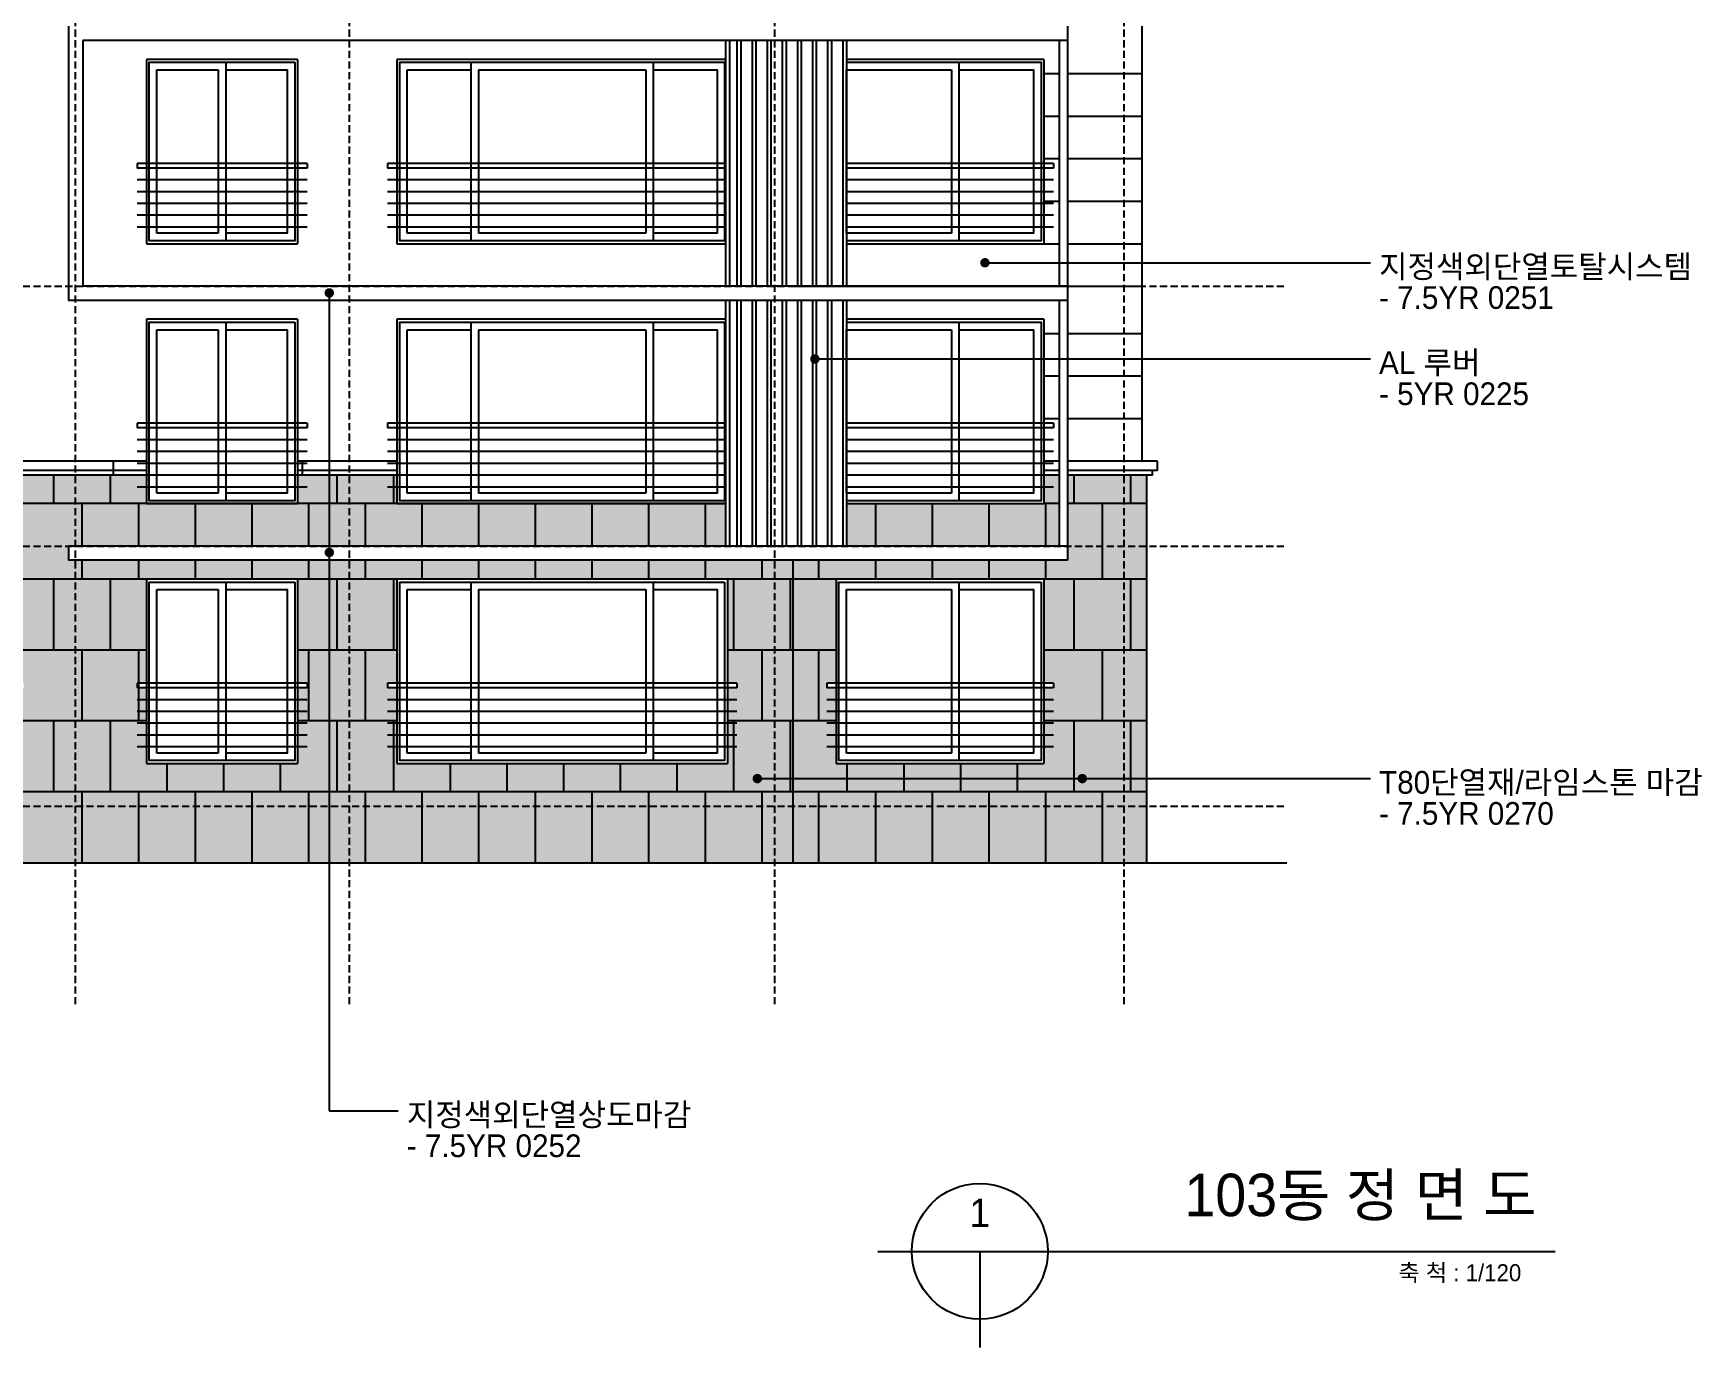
# Model space of a CAD drawing. Extents: x 11416736 to 11582377, y -14295679 to -14163266.
# Drawn here: x 11515555 to 11533214, y -14295479 to -14281573 of the extents above; entities that cross this region are included whole.
import ezdxf
from ezdxf.enums import TextEntityAlignment as Align

# ---------------------------------------------------------------- set-up
doc = ezdxf.new("R2010")
doc.units = 0
doc.header["$LTSCALE"] = 50
doc.header["$MEASUREMENT"] = 0
doc.linetypes.add('HIDDEN', pattern=[0.375, 0.25, -0.125])
for name, color, linetype in [('! 01 진한선', 2, 'CONTINUOUS'), ('! 02 중간선_01', 3, 'CONTINUOUS'), ('! 03 중간선_02', 145, 'CONTINUOUS'), ('! 04 가는선_01', 253, 'CONTINUOUS'), ('! 05 가는선_02', 252, 'CONTINUOUS'), ('! 06 중심선', 11, 'CONTINUOUS'), ('! 12 지시선_안내선', 252, 'CONTINUOUS'), ('! 22 text 진한선', 7, 'CONTINUOUS'), ('! 30 스크린 15', 15, 'CONTINUOUS'), ('! 30 스크린 40', 53, 'CONTINUOUS'), ('TEX', 3, 'CONTINUOUS')]:
    doc.layers.add(name, color=color, linetype=linetype)
doc.styles.add('굴림', font='Gulim.ttf')

# ---------------------------------------------------------------- blocks, each defined once
blk = doc.blocks.new('A$C6C3F5021')
at = {"layer": '! 05 가는선_02', "ltscale": 30}
for p, q in [((0, 2600), (0, 0)), ((90, 2600), (90, 0)), ((2340, 2600), (2340, 0)), ((2380, 2600), (2380, 0)), ((2500, 2600), (2500, 0)), ((2540, 2600), (2540, 0)), ((2660, 2600), (2660, 0)), ((2700, 2600), (2700, 0)), ((2820, 2600), (2820, 0)), ((2860, 2600), (2860, 0)), ((2980, 2600), (2980, 0)), ((3020, 2600), (3020, 0)), ((3140, 2600), (3140, 0)), ((3180, 2600), (3180, 0)), ((3300, 2600), (3300, 0)), ((3340, 2600), (3340, 0)), ((3460, 2600), (3460, 0)), ((3500, 2600), (3500, 0)), ((3580, 2600), (3580, 0)), ((3620, 2600), (3620, 0))]:
    blk.add_line(p, q, dxfattribs=at)

msp = doc.modelspace()

# ---------------------------------------------------------------- hatches: boundary and pattern name
at = {"layer": '! 30 스크린 15', "ltscale": 30}
h = msp.add_hatch(color=17, dxfattribs=at)
h.dxf.hatch_style = 1
h.paths.add_polyline_path([(11523592.6, -14287148.3), (11526502.6, -14287148.3), (11526502.6, -14286998.3), (11526502.6, -14286248.3), (11527337.6, -14286248.3), (11527337.6, -14290348.3), (11523592.6, -14290348.3)])
h.paths.add_polyline_path([(11526252.6, -14289298.3), (11526252.6, -14288498.3), (11526352.6, -14288498.3), (11526352.6, -14288448.3), (11526252.6, -14288448.3), (11526252.6, -14287348.3), (11524052.6, -14287348.3), (11524052.6, -14288448.3), (11523952.6, -14288448.3), (11523952.6, -14288498.3), (11524052.6, -14288498.3), (11524052.6, -14289298.3)], flags=16)
h.paths.add_polyline_path([(11526222.6, -14289268.3), (11526222.6, -14287378.3), (11524082.6, -14287378.3), (11524082.6, -14289268.3)], flags=0)
h.paths.add_polyline_path([(11525272.6, -14289188.3), (11525272.6, -14289123.3), (11525352.6, -14289123.3), (11525352.6, -14289188.3), (11526142.6, -14289188.3), (11526142.6, -14287458.3), (11525352.6, -14287458.3), (11525352.6, -14288623.3), (11525272.6, -14288623.3), (11525272.6, -14287458.3), (11524162.6, -14287458.3), (11524162.6, -14289188.3)], flags=0)
h.paths.add_polyline_path([(11524162.6, -14286548.3), (11526252.6, -14286548.3), (11526252.6, -14286248.3), (11526352.6, -14286248.3), (11526412.6, -14286248.3), (11526412.6, -14286998.3), (11524162.6, -14286998.3)])
at = {"layer": '! 30 스크린 40', "ltscale": 30}
h = msp.add_hatch(color=256, dxfattribs=at)
h.dxf.hatch_style = 1
h.paths.add_polyline_path([(11513002.6, -14286248.3), (11516752.6, -14286248.3), (11516752.6, -14286548.3), (11518352.6, -14286548.3), (11518352.6, -14286248.3), (11518452.6, -14286248.3), (11519402.6, -14286248.3), (11519402.6, -14286548.3), (11522882.6, -14286548.3), (11522882.6, -14286998.3), (11515927.6, -14286998.3), (11515927.6, -14287148.3), (11523592.6, -14287148.3), (11523592.6, -14290348.3), (11513002.6, -14290348.3)])
h.paths.add_polyline_path([(11522902.6, -14289298.3), (11522902.6, -14288498.3), (11523002.6, -14288498.3), (11523002.6, -14288448.3), (11522902.6, -14288448.3), (11522902.6, -14287348.3), (11519402.6, -14287348.3), (11519402.6, -14288448.3), (11519302.6, -14288448.3), (11519302.6, -14288498.3), (11519402.6, -14288498.3), (11519402.6, -14289298.3)], flags=16)
h.paths.add_polyline_path([(11522872.6, -14289268.3), (11522872.6, -14287378.3), (11519432.6, -14287378.3), (11519432.6, -14289268.3)], flags=0)
h.paths.add_polyline_path([(11522117.6, -14289188.3), (11522792.6, -14289188.3), (11522792.6, -14287458.3), (11522117.6, -14287458.3), (11522117.6, -14288623.3), (11522037.6, -14288623.3), (11522037.6, -14287458.3), (11520267.6, -14287458.3), (11520267.6, -14288623.3), (11520187.6, -14288623.3), (11520187.6, -14287458.3), (11519512.6, -14287458.3), (11519512.6, -14289188.3), (11520187.6, -14289188.3), (11520187.6, -14289123.3), (11520267.6, -14289123.3), (11520267.6, -14289188.3), (11522037.6, -14289188.3), (11522037.6, -14289123.3), (11522117.6, -14289123.3)], flags=0)
h.paths.add_polyline_path([(11518352.6, -14288498.3), (11518452.6, -14288498.3), (11518452.6, -14288448.3), (11518352.6, -14288448.3), (11518352.6, -14287348.3), (11516752.6, -14287348.3), (11516752.6, -14288448.3), (11516652.6, -14288448.3), (11516652.6, -14288498.3), (11516752.6, -14288498.3), (11516752.6, -14289298.3), (11518352.6, -14289298.3)], flags=16)
h.paths.add_polyline_path([(11518322.6, -14287378.3), (11516782.6, -14287378.3), (11516782.6, -14289268.3), (11518322.6, -14289268.3)], flags=0)
h.paths.add_polyline_path([(11518242.6, -14287458.3), (11517592.6, -14287458.3), (11517592.6, -14288623.3), (11517512.6, -14288623.3), (11517512.6, -14287458.3), (11516862.6, -14287458.3), (11516862.6, -14289188.3), (11517512.6, -14289188.3), (11517512.6, -14289123.3), (11517592.6, -14289123.3), (11517592.6, -14289188.3), (11518242.6, -14289188.3)], flags=0)
h.paths.add_polyline_path([(11515352.6, -14288498.3), (11515452.6, -14288498.3), (11515452.6, -14288448.3), (11515352.6, -14288448.3), (11515352.6, -14287348.3), (11513752.6, -14287348.3), (11513752.6, -14288448.3), (11513652.6, -14288448.3), (11513652.6, -14288498.3), (11513752.6, -14288498.3), (11513752.6, -14288848.3), (11515352.6, -14288848.3)], flags=16)
h.paths.add_polyline_path([(11515322.6, -14287378.3), (11513782.6, -14287378.3), (11513782.6, -14288818.3), (11515322.6, -14288818.3)], flags=0)
h.paths.add_polyline_path([(11515242.6, -14288748.3), (11515242.6, -14287458.3), (11514592.6, -14287458.3), (11514592.6, -14288623.3), (11514512.6, -14288623.3), (11514512.6, -14287458.3), (11513862.6, -14287458.3), (11513862.6, -14288748.3)], flags=0)

# ---------------------------------------------------------------- linework, layer by layer
at = {"layer": '! 01 진한선', "ltscale": 30}
for p, q in [((11515927.6, -14281498.3), (11515927.6, -14284398.3)), ((11526502.6, -14281648.3), (11516077.6, -14281648.3)), ((11516077.6, -14281648.3), (11516077.6, -14284248.3)), ((11526502.6, -14281498.3), (11526502.6, -14281648.3)), ((11526502.6, -14284248.3), (11516077.6, -14284248.3)), ((11526502.6, -14284248.3), (11526502.6, -14284398.3)), ((11526502.6, -14284398.3), (11515927.6, -14284398.3)), ((11526502.6, -14286998.3), (11515927.6, -14286998.3)), ((11515927.6, -14286998.3), (11515927.6, -14287148.3)), ((11526502.6, -14286998.3), (11526502.6, -14287148.3)), ((11526502.6, -14287148.3), (11515927.6, -14287148.3))]:
    msp.add_line(p, q, dxfattribs=at)
at = {"layer": '! 01 진한선', "color": 7, "linetype": 'Continuous'}
msp.add_line((11492943.1, -14290348.3), (11528823, -14290348.3), dxfattribs=at)
at = {"layer": '! 02 중간선_01'}
for p, q in [((11527287.6, -14281498.3), (11527287.6, -14286098.3)), ((11516752.6, -14286098.3), (11513002.6, -14286098.3)), ((11516752.6, -14286248.3), (11513002.6, -14286248.3)), ((11519402.6, -14286098.3), (11518352.6, -14286098.3)), ((11519402.6, -14286248.3), (11518352.6, -14286248.3)), ((11526412.6, -14286098.3), (11526252.6, -14286098.3)), ((11526412.6, -14286248.3), (11526252.6, -14286248.3)), ((11527452.6, -14286098.3), (11526502.6, -14286098.3)), ((11527402.6, -14286248.3), (11526502.6, -14286248.3)), ((11527337.6, -14286248.3), (11527337.6, -14290348.3)), ((11527452.6, -14286198.3), (11527402.6, -14286198.3)), ((11527402.6, -14286248.3), (11527402.6, -14286198.3)), ((11527452.6, -14286198.3), (11527452.6, -14286098.3)), ((11523592.6, -14287148.3), (11523592.6, -14290348.3))]:
    msp.add_line(p, q, dxfattribs=at)
at = {"layer": '! 03 중간선_02'}
for p, q in [((11516752.6, -14281848.3), (11516752.6, -14283798.3)), ((11518352.6, -14281848.3), (11516752.6, -14281848.3)), ((11518352.6, -14281848.3), (11518352.6, -14283798.3)), ((11519402.6, -14281848.3), (11519402.6, -14283798.3)), ((11522882.6, -14281848.3), (11519402.6, -14281848.3)), ((11526252.6, -14281848.3), (11524162.6, -14281848.3)), ((11526252.6, -14281848.3), (11526252.6, -14283798.3)), ((11516752.6, -14283798.3), (11518352.6, -14283798.3)), ((11519402.6, -14283798.3), (11522882.6, -14283798.3)), ((11524162.6, -14283798.3), (11526252.6, -14283798.3)), ((11516752.6, -14284598.3), (11516752.6, -14286548.3)), ((11518352.6, -14284598.3), (11516752.6, -14284598.3)), ((11518352.6, -14284598.3), (11518352.6, -14286548.3)), ((11519402.6, -14284598.3), (11519402.6, -14286548.3)), ((11522882.6, -14284598.3), (11519402.6, -14284598.3)), ((11526252.6, -14284598.3), (11524162.6, -14284598.3)), ((11526252.6, -14284598.3), (11526252.6, -14286548.3)), ((11516752.6, -14286548.3), (11518352.6, -14286548.3)), ((11519402.6, -14286548.3), (11522882.6, -14286548.3)), ((11524162.6, -14286548.3), (11526252.6, -14286548.3)), ((11516752.6, -14287348.3), (11516752.6, -14289298.3)), ((11518352.6, -14287348.3), (11516752.6, -14287348.3)), ((11518352.6, -14287348.3), (11518352.6, -14289298.3)), ((11519402.6, -14287348.3), (11519402.6, -14289298.3)), ((11522902.6, -14287348.3), (11519402.6, -14287348.3)), ((11522902.6, -14287348.3), (11522902.6, -14289298.3)), ((11524052.6, -14287348.3), (11524052.6, -14289298.3)), ((11526252.6, -14287348.3), (11524052.6, -14287348.3)), ((11526252.6, -14287348.3), (11526252.6, -14289298.3)), ((11516752.6, -14289298.3), (11518352.6, -14289298.3)), ((11519402.6, -14289298.3), (11522902.6, -14289298.3)), ((11524052.6, -14289298.3), (11526252.6, -14289298.3)), ((11498667.6, -14290348.3), (11527337.6, -14290348.3))]:
    msp.add_line(p, q, dxfattribs=at)
at = {"layer": '! 04 가는선_01'}
for p, q in [((11516862.6, -14283688.3), (11516862.6, -14281958.3)), ((11517512.6, -14281958.3), (11517512.6, -14283688.3)), ((11517592.6, -14281878.3), (11517592.6, -14283768.3)), ((11518452.6, -14282948.3), (11516652.6, -14282948.3)), ((11516652.6, -14282948.3), (11516652.6, -14282998.3)), ((11518452.6, -14282998.3), (11516652.6, -14282998.3)), ((11518452.6, -14282948.3), (11518452.6, -14282998.3)), ((11522882.6, -14282948.3), (11519302.6, -14282948.3)), ((11519302.6, -14282948.3), (11519302.6, -14282998.3)), ((11522882.6, -14282998.3), (11519302.6, -14282998.3)), ((11526352.6, -14282948.3), (11524162.6, -14282948.3)), ((11526352.6, -14282998.3), (11524162.6, -14282998.3)), ((11526352.6, -14282948.3), (11526352.6, -14282998.3)), ((11518452.6, -14283123.3), (11516652.6, -14283123.3)), ((11518452.6, -14283248.3), (11516652.6, -14283248.3)), ((11522882.6, -14283123.3), (11519302.6, -14283123.3)), ((11522882.6, -14283248.3), (11519302.6, -14283248.3)), ((11526352.6, -14283123.3), (11524162.6, -14283123.3)), ((11526352.6, -14283248.3), (11524162.6, -14283248.3)), ((11518452.6, -14283373.3), (11516652.6, -14283373.3)), ((11522882.6, -14283373.3), (11519302.6, -14283373.3)), ((11526352.6, -14283373.3), (11524162.6, -14283373.3)), ((11518452.6, -14283498.3), (11516652.6, -14283498.3)), ((11522882.6, -14283498.3), (11519302.6, -14283498.3)), ((11526352.6, -14283498.3), (11524162.6, -14283498.3)), ((11518452.6, -14283623.3), (11516652.6, -14283623.3)), ((11522882.6, -14283623.3), (11519302.6, -14283623.3)), ((11526352.6, -14283623.3), (11524162.6, -14283623.3)), ((11517592.6, -14284628.3), (11517592.6, -14286518.3)), ((11516862.6, -14286438.3), (11516862.6, -14284708.3)), ((11517512.6, -14284708.3), (11517512.6, -14286438.3)), ((11518452.6, -14285698.3), (11516652.6, -14285698.3)), ((11516652.6, -14285698.3), (11516652.6, -14285748.3)), ((11518452.6, -14285698.3), (11518452.6, -14285748.3)), ((11522882.6, -14285698.3), (11519302.6, -14285698.3)), ((11519302.6, -14285698.3), (11519302.6, -14285748.3)), ((11526352.6, -14285698.3), (11524162.6, -14285698.3)), ((11526352.6, -14285698.3), (11526352.6, -14285748.3)), ((11518452.6, -14285748.3), (11516652.6, -14285748.3)), ((11518452.6, -14285873.3), (11516652.6, -14285873.3)), ((11522882.6, -14285748.3), (11519302.6, -14285748.3)), ((11522882.6, -14285873.3), (11519302.6, -14285873.3)), ((11526352.6, -14285748.3), (11524162.6, -14285748.3)), ((11526352.6, -14285873.3), (11524162.6, -14285873.3)), ((11518452.6, -14285998.3), (11516652.6, -14285998.3)), ((11522882.6, -14285998.3), (11519302.6, -14285998.3)), ((11526352.6, -14285998.3), (11524162.6, -14285998.3)), ((11518452.6, -14286123.3), (11516652.6, -14286123.3)), ((11518452.6, -14286248.3), (11516652.6, -14286248.3)), ((11522882.6, -14286123.3), (11519302.6, -14286123.3)), ((11522882.6, -14286248.3), (11519302.6, -14286248.3)), ((11526352.6, -14286123.3), (11524162.6, -14286123.3)), ((11526352.6, -14286248.3), (11524162.6, -14286248.3)), ((11518452.6, -14286373.3), (11516652.6, -14286373.3)), ((11522882.6, -14286373.3), (11519302.6, -14286373.3)), ((11526352.6, -14286373.3), (11524162.6, -14286373.3)), ((11516862.6, -14289188.3), (11516862.6, -14287458.3)), ((11517512.6, -14287458.3), (11517512.6, -14289188.3)), ((11517592.6, -14287378.3), (11517592.6, -14289268.3)), ((11518452.6, -14288448.3), (11516652.6, -14288448.3)), ((11516652.6, -14288448.3), (11516652.6, -14288498.3)), ((11518452.6, -14288498.3), (11516652.6, -14288498.3)), ((11518452.6, -14288448.3), (11518452.6, -14288498.3)), ((11523002.6, -14288448.3), (11519302.6, -14288448.3)), ((11519302.6, -14288448.3), (11519302.6, -14288498.3)), ((11523002.6, -14288498.3), (11519302.6, -14288498.3)), ((11523002.6, -14288448.3), (11523002.6, -14288498.3)), ((11526352.6, -14288448.3), (11523952.6, -14288448.3)), ((11523952.6, -14288448.3), (11523952.6, -14288498.3)), ((11526352.6, -14288498.3), (11523952.6, -14288498.3)), ((11526352.6, -14288448.3), (11526352.6, -14288498.3)), ((11518452.6, -14288623.3), (11516652.6, -14288623.3)), ((11523002.6, -14288623.3), (11519302.6, -14288623.3)), ((11526352.6, -14288623.3), (11523952.6, -14288623.3)), ((11518452.6, -14288748.3), (11516652.6, -14288748.3)), ((11518452.6, -14288873.3), (11516652.6, -14288873.3)), ((11523002.6, -14288748.3), (11519302.6, -14288748.3)), ((11523002.6, -14288873.3), (11519302.6, -14288873.3)), ((11526352.6, -14288748.3), (11523952.6, -14288748.3)), ((11526352.6, -14288873.3), (11523952.6, -14288873.3)), ((11518452.6, -14288998.3), (11516652.6, -14288998.3)), ((11523002.6, -14288998.3), (11519302.6, -14288998.3)), ((11526352.6, -14288998.3), (11523952.6, -14288998.3)), ((11518452.6, -14289123.3), (11516652.6, -14289123.3)), ((11523002.6, -14289123.3), (11519302.6, -14289123.3)), ((11526352.6, -14289123.3), (11523952.6, -14289123.3))]:
    msp.add_line(p, q, dxfattribs=at)
at = {"layer": '! 04 가는선_01', "color": 9}
for p, q in [((11519512.6, -14283688.3), (11519512.6, -14281958.3)), ((11520187.6, -14281878.3), (11520187.6, -14283768.3)), ((11520267.6, -14281958.3), (11520267.6, -14283688.3)), ((11522037.6, -14281958.3), (11522037.6, -14283688.3)), ((11522117.6, -14281878.3), (11522117.6, -14283768.3)), ((11524162.6, -14283688.3), (11524162.6, -14281958.3)), ((11525272.6, -14281958.3), (11525272.6, -14283688.3)), ((11525352.6, -14281878.3), (11525352.6, -14283768.3)), ((11520187.6, -14284628.3), (11520187.6, -14286518.3)), ((11522117.6, -14284628.3), (11522117.6, -14286518.3)), ((11525352.6, -14284628.3), (11525352.6, -14286518.3)), ((11519512.6, -14286438.3), (11519512.6, -14284708.3)), ((11520267.6, -14284708.3), (11520267.6, -14286438.3)), ((11522037.6, -14284708.3), (11522037.6, -14286438.3)), ((11524162.6, -14286438.3), (11524162.6, -14284708.3)), ((11525272.6, -14284708.3), (11525272.6, -14286438.3)), ((11519512.6, -14289188.3), (11519512.6, -14287458.3)), ((11520187.6, -14287378.3), (11520187.6, -14289268.3)), ((11520267.6, -14287458.3), (11520267.6, -14289188.3)), ((11522037.6, -14287458.3), (11522037.6, -14289188.3)), ((11522117.6, -14287378.3), (11522117.6, -14289268.3)), ((11524162.6, -14289188.3), (11524162.6, -14287458.3)), ((11525272.6, -14287458.3), (11525272.6, -14289188.3)), ((11525352.6, -14287378.3), (11525352.6, -14289268.3))]:
    msp.add_line(p, q, dxfattribs=at)
at = {"layer": '! 04 가는선_01'}
for points in [[(11518322.6, -14281878.3), (11518322.6, -14283768.3), (11516782.6, -14283768.3), (11516782.6, -14281878.3)], [(11518322.6, -14284628.3), (11518322.6, -14286518.3), (11516782.6, -14286518.3), (11516782.6, -14284628.3)], [(11518322.6, -14287378.3), (11518322.6, -14289268.3), (11516782.6, -14289268.3), (11516782.6, -14287378.3)]]:
    msp.add_lwpolyline(points, close=True, dxfattribs=at)
for points in [[(11516862.6, -14281958.3), (11517512.6, -14281958.3)], [(11517592.6, -14281958.3), (11518242.6, -14281958.3), (11518242.6, -14283688.3), (11517592.6, -14283688.3)], [(11517512.6, -14283688.3), (11516862.6, -14283688.3)], [(11516862.6, -14284708.3), (11517512.6, -14284708.3)], [(11517592.6, -14284708.3), (11518242.6, -14284708.3), (11518242.6, -14286438.3), (11517592.6, -14286438.3)], [(11517512.6, -14286438.3), (11516862.6, -14286438.3)], [(11516862.6, -14287458.3), (11517512.6, -14287458.3)], [(11517592.6, -14287458.3), (11518242.6, -14287458.3), (11518242.6, -14289188.3), (11517592.6, -14289188.3)], [(11517512.6, -14289188.3), (11516862.6, -14289188.3)]]:
    msp.add_lwpolyline(points, dxfattribs=at)
at = {"layer": '! 04 가는선_01', "color": 9}
for points in [[(11522872.6, -14281878.3), (11522872.6, -14283768.3), (11519432.6, -14283768.3), (11519432.6, -14281878.3)], [(11522872.6, -14284628.3), (11522872.6, -14286518.3), (11519432.6, -14286518.3), (11519432.6, -14284628.3)], [(11522872.6, -14287378.3), (11522872.6, -14289268.3), (11519432.6, -14289268.3), (11519432.6, -14287378.3)], [(11526222.6, -14287378.3), (11526222.6, -14289268.3), (11524082.6, -14289268.3), (11524082.6, -14287378.3)]]:
    msp.add_lwpolyline(points, close=True, dxfattribs=at)
for points in [[(11519512.6, -14281958.3), (11520187.6, -14281958.3)], [(11520267.6, -14281958.3), (11522037.6, -14281958.3)], [(11522117.6, -14281958.3), (11522792.6, -14281958.3), (11522792.6, -14283688.3), (11522117.6, -14283688.3)], [(11524162.6, -14281878.3), (11526222.6, -14281878.3), (11526222.6, -14283768.3), (11524162.6, -14283768.3)], [(11524162.6, -14281958.3), (11525272.6, -14281958.3)], [(11525352.6, -14281958.3), (11526142.6, -14281958.3), (11526142.6, -14283688.3), (11525352.6, -14283688.3)], [(11520187.6, -14283688.3), (11519512.6, -14283688.3)], [(11522037.6, -14283688.3), (11520267.6, -14283688.3)], [(11525272.6, -14283688.3), (11524162.6, -14283688.3)], [(11524162.6, -14284628.3), (11526222.6, -14284628.3), (11526222.6, -14286518.3), (11524162.6, -14286518.3)], [(11519512.6, -14284708.3), (11520187.6, -14284708.3)], [(11520267.6, -14284708.3), (11522037.6, -14284708.3)], [(11522117.6, -14284708.3), (11522792.6, -14284708.3), (11522792.6, -14286438.3), (11522117.6, -14286438.3)], [(11524162.6, -14284708.3), (11525272.6, -14284708.3)], [(11525352.6, -14284708.3), (11526142.6, -14284708.3), (11526142.6, -14286438.3), (11525352.6, -14286438.3)], [(11520187.6, -14286438.3), (11519512.6, -14286438.3)], [(11522037.6, -14286438.3), (11520267.6, -14286438.3)], [(11525272.6, -14286438.3), (11524162.6, -14286438.3)], [(11519512.6, -14287458.3), (11520187.6, -14287458.3)], [(11520267.6, -14287458.3), (11522037.6, -14287458.3)], [(11522117.6, -14287458.3), (11522792.6, -14287458.3), (11522792.6, -14289188.3), (11522117.6, -14289188.3)], [(11524162.6, -14287458.3), (11525272.6, -14287458.3)], [(11525352.6, -14287458.3), (11526142.6, -14287458.3), (11526142.6, -14289188.3), (11525352.6, -14289188.3)], [(11520187.6, -14289188.3), (11519512.6, -14289188.3)], [(11522037.6, -14289188.3), (11520267.6, -14289188.3)], [(11525272.6, -14289188.3), (11524162.6, -14289188.3)]]:
    msp.add_lwpolyline(points, dxfattribs=at)
at = {"layer": '! 05 가는선_02'}
for p, q in [((11526252.6, -14281998.3), (11526412.6, -14281998.3)), ((11526502.6, -14281998.3), (11527287.6, -14281998.3)), ((11526252.6, -14282448.3), (11526412.6, -14282448.3)), ((11526502.6, -14282448.3), (11527287.6, -14282448.3)), ((11526252.6, -14282898.3), (11526412.6, -14282898.3)), ((11526502.6, -14282898.3), (11527287.6, -14282898.3)), ((11526252.6, -14283348.3), (11526412.6, -14283348.3)), ((11526502.6, -14283348.3), (11527287.6, -14283348.3)), ((11524162.6, -14283798.3), (11526412.6, -14283798.3)), ((11526502.6, -14283798.3), (11527287.6, -14283798.3)), ((11523592.6, -14284248.3), (11527287.6, -14284248.3)), ((11526252.6, -14284748.3), (11526412.6, -14284748.3)), ((11526502.6, -14284748.3), (11527287.6, -14284748.3)), ((11526252.6, -14285198.3), (11526412.6, -14285198.3)), ((11526502.6, -14285198.3), (11527287.6, -14285198.3)), ((11526252.6, -14285648.3), (11526412.6, -14285648.3)), ((11526502.6, -14285648.3), (11527287.6, -14285648.3)), ((11516752.6, -14286198.3), (11513002.6, -14286198.3)), ((11515767.6, -14286248.3), (11515767.6, -14286548.3)), ((11516367.6, -14286248.3), (11516367.6, -14286548.3)), ((11516402.6, -14286248.3), (11516402.6, -14286098.3)), ((11519402.6, -14286198.3), (11518352.6, -14286198.3)), ((11518402.6, -14286248.3), (11518402.6, -14286098.3)), ((11518767.6, -14286248.3), (11518767.6, -14286548.3)), ((11519367.6, -14286248.3), (11519367.6, -14286548.3)), ((11526412.6, -14286198.3), (11526252.6, -14286198.3)), ((11527402.6, -14286198.3), (11526502.6, -14286198.3)), ((11526567.6, -14286248.3), (11526567.6, -14286548.3)), ((11527167.6, -14286248.3), (11527167.6, -14286548.3)), ((11522882.6, -14286548.3), (11513002.6, -14286548.3)), ((11516067.6, -14286548.3), (11516067.6, -14286998.3)), ((11516667.6, -14286548.3), (11516667.6, -14286998.3)), ((11517267.6, -14286548.3), (11517267.6, -14286998.3)), ((11517867.6, -14286548.3), (11517867.6, -14286998.3)), ((11518467.6, -14286548.3), (11518467.6, -14286998.3)), ((11519067.6, -14286548.3), (11519067.6, -14286998.3)), ((11519667.6, -14286548.3), (11519667.6, -14286998.3)), ((11520267.6, -14286548.3), (11520267.6, -14286998.3)), ((11520867.6, -14286548.3), (11520867.6, -14286998.3)), ((11521467.6, -14286548.3), (11521467.6, -14286998.3)), ((11522067.6, -14286548.3), (11522067.6, -14286998.3)), ((11522667.6, -14286548.3), (11522667.6, -14286998.3)), ((11524467.6, -14286548.3), (11524467.6, -14286998.3)), ((11525067.6, -14286548.3), (11525067.6, -14286998.3)), ((11525667.6, -14286548.3), (11525667.6, -14286998.3)), ((11526412.6, -14286548.3), (11526252.6, -14286548.3)), ((11526267.6, -14286548.3), (11526267.6, -14286998.3)), ((11527337.6, -14286548.3), (11526502.6, -14286548.3)), ((11526867.6, -14286548.3), (11526867.6, -14287348.3)), ((11516067.6, -14287148.3), (11516067.6, -14287348.3)), ((11516667.6, -14287148.3), (11516667.6, -14287348.3)), ((11517267.6, -14287148.3), (11517267.6, -14287348.3)), ((11517867.6, -14287148.3), (11517867.6, -14287348.3)), ((11518467.6, -14287148.3), (11518467.6, -14287348.3)), ((11519067.6, -14287148.3), (11519067.6, -14287348.3)), ((11519667.6, -14287148.3), (11519667.6, -14287348.3)), ((11520267.6, -14287148.3), (11520267.6, -14287348.3)), ((11520867.6, -14287148.3), (11520867.6, -14287348.3)), ((11521467.6, -14287148.3), (11521467.6, -14287348.3)), ((11522067.6, -14287148.3), (11522067.6, -14287348.3)), ((11522667.6, -14287148.3), (11522667.6, -14287348.3)), ((11523267.6, -14287148.3), (11523267.6, -14287348.3)), ((11523867.6, -14287148.3), (11523867.6, -14287348.3)), ((11524467.6, -14287148.3), (11524467.6, -14287348.3)), ((11525067.6, -14287148.3), (11525067.6, -14287348.3)), ((11525667.6, -14287148.3), (11525667.6, -14287348.3)), ((11526267.6, -14287148.3), (11526267.6, -14287348.3)), ((11527337.6, -14287348.3), (11513002.6, -14287348.3)), ((11515767.6, -14287348.3), (11515767.6, -14288098.3)), ((11516367.6, -14287348.3), (11516367.6, -14288098.3)), ((11518767.6, -14287348.3), (11518767.6, -14288098.3)), ((11519367.6, -14287348.3), (11519367.6, -14288098.3)), ((11522967.6, -14287348.3), (11522967.6, -14288098.3)), ((11523567.6, -14287348.3), (11523567.6, -14288098.3)), ((11526567.6, -14287348.3), (11526567.6, -14288098.3)), ((11527167.6, -14287348.3), (11527167.6, -14288098.3)), ((11516752.6, -14288098.3), (11515352.6, -14288098.3)), ((11516067.6, -14288098.3), (11516067.6, -14288848.3)), ((11516667.6, -14288098.3), (11516667.6, -14288848.3)), ((11519402.6, -14288098.3), (11518352.6, -14288098.3)), ((11518467.6, -14288098.3), (11518467.6, -14288848.3)), ((11519067.6, -14288098.3), (11519067.6, -14288848.3)), ((11524052.6, -14288098.3), (11522902.6, -14288098.3)), ((11523267.6, -14288098.3), (11523267.6, -14288848.3)), ((11523867.6, -14288098.3), (11523867.6, -14288848.3)), ((11527337.6, -14288098.3), (11526252.6, -14288098.3)), ((11526867.6, -14288098.3), (11526867.6, -14288848.3)), ((11516752.6, -14288848.3), (11513002.6, -14288848.3)), ((11515767.6, -14288848.3), (11515767.6, -14289598.3)), ((11516367.6, -14288848.3), (11516367.6, -14289598.3)), ((11519402.6, -14288848.3), (11518352.6, -14288848.3)), ((11518767.6, -14288848.3), (11518767.6, -14289598.3)), ((11519367.6, -14288848.3), (11519367.6, -14289598.3)), ((11524052.6, -14288848.3), (11522902.6, -14288848.3)), ((11522967.6, -14288848.3), (11522967.6, -14289598.3)), ((11523567.6, -14288848.3), (11523567.6, -14289598.3)), ((11527337.6, -14288848.3), (11526252.6, -14288848.3)), ((11526567.6, -14288848.3), (11526567.6, -14289598.3)), ((11527167.6, -14288848.3), (11527167.6, -14289598.3)), ((11516967.6, -14289298.3), (11516967.6, -14289598.3)), ((11517567.6, -14289298.3), (11517567.6, -14289598.3)), ((11518167.6, -14289298.3), (11518167.6, -14289598.3)), ((11519967.6, -14289298.3), (11519967.6, -14289598.3)), ((11520567.6, -14289298.3), (11520567.6, -14289598.3)), ((11521167.6, -14289298.3), (11521167.6, -14289598.3)), ((11521767.6, -14289298.3), (11521767.6, -14289598.3)), ((11522367.6, -14289298.3), (11522367.6, -14289598.3)), ((11524167.6, -14289298.3), (11524167.6, -14289598.3)), ((11524767.6, -14289298.3), (11524767.6, -14289598.3)), ((11525367.6, -14289298.3), (11525367.6, -14289598.3)), ((11525967.6, -14289298.3), (11525967.6, -14289598.3)), ((11527337.6, -14289598.3), (11513002.6, -14289598.3)), ((11516067.6, -14289598.3), (11516067.6, -14290348.3)), ((11516667.6, -14289598.3), (11516667.6, -14290348.3)), ((11517267.6, -14289598.3), (11517267.6, -14290348.3)), ((11517867.6, -14289598.3), (11517867.6, -14290348.3)), ((11518467.6, -14289598.3), (11518467.6, -14290348.3)), ((11519067.6, -14289598.3), (11519067.6, -14290348.3)), ((11519667.6, -14289598.3), (11519667.6, -14290348.3)), ((11520267.6, -14289598.3), (11520267.6, -14290348.3)), ((11520867.6, -14289598.3), (11520867.6, -14290348.3)), ((11521467.6, -14289598.3), (11521467.6, -14290348.3)), ((11522067.6, -14289598.3), (11522067.6, -14290348.3)), ((11522667.6, -14289598.3), (11522667.6, -14290348.3)), ((11523267.6, -14289598.3), (11523267.6, -14290348.3)), ((11523867.6, -14289598.3), (11523867.6, -14290348.3)), ((11524467.6, -14289598.3), (11524467.6, -14290348.3)), ((11525067.6, -14289598.3), (11525067.6, -14290348.3)), ((11525667.6, -14289598.3), (11525667.6, -14290348.3)), ((11526267.6, -14289598.3), (11526267.6, -14290348.3)), ((11526867.6, -14289598.3), (11526867.6, -14290348.3))]:
    msp.add_line(p, q, dxfattribs=at)
at = {"layer": '! 06 중심선', "color": 251, "linetype": 'HIDDEN', "ltscale": 6}
for p, q in [((11516002.6, -14291846.1), (11516002.6, -14272693)), ((11518902.6, -14291846.1), (11518902.6, -14272693)), ((11523402.6, -14291846.1), (11523402.6, -14272693)), ((11527102.6, -14291846.1), (11527102.6, -14272693)), ((11492943.1, -14284248.3), (11528823, -14284248.3)), ((11492943.1, -14286998.3), (11528823, -14286998.3)), ((11492943.1, -14289748.3), (11528823, -14289748.3))]:
    msp.add_line(p, q, dxfattribs=at)
at = {"layer": '! 12 지시선_안내선', "const_width": 50}
for points in [[(11525602.5, -14284000.4, 1), (11525652.5, -14284000.4, 1)], [(11518662.6, -14284319.6, 1), (11518712.6, -14284319.6, 1)], [(11523803.3, -14285018, 1), (11523853.3, -14285018, 1)], [(11518662.6, -14287065.9, 1), (11518712.6, -14287065.9, 1)], [(11523193.7, -14289458.5, 1), (11523243.7, -14289458.5, 1)], [(11526633.4, -14289458.5, 1), (11526683.4, -14289458.5, 1)]]:
    msp.add_lwpolyline(points, format="xyb", close=True, dxfattribs=at)
at = {"layer": '! 12 지시선_안내선'}
for points in [[(11525627.5, -14284000.4), (11529709.7, -14284000.4)], [(11518687.6, -14284344.6), (11518687.6, -14292974.8)], [(11523828.3, -14285018), (11529709.7, -14285018)], [(11523218.7, -14289458.5), (11529709.7, -14289458.5)], [(11518687.6, -14292974.8), (11519418.2, -14292974.8)]]:
    msp.add_lwpolyline(points, dxfattribs=at)
at = {"layer": '! 22 text 진한선', "color": 3}
for p, q in [((11524494.5, -14294462.3), (11531663, -14294462.3)), ((11525573.2, -14294462.3), (11525573.2, -14295478.9))]:
    msp.add_line(p, q, dxfattribs=at)
msp.add_circle((11525573.2, -14294460.2), 719.1, dxfattribs=at)

# ---------------------------------------------------------------- block references
at = {"layer": '! 04 가는선_01', "ltscale": 30, "xscale": -1}
for p in [(11526502.6, -14284248.3), (11526502.6, -14286998.3)]:
    msp.add_blockref('A$C6C3F5021', p, dxfattribs=at)

# ---------------------------------------------------------------- texts
at = {"layer": '! 22 text 진한선', "style": '굴림'}
for s, height, p in [('103동 정 면 도', 449.46, (11531466.5, -14294223.3)), ('축 척 : 1/120', 179.785, (11531304.9, -14294830.3))]:
    msp.add_text(s, height=height, dxfattribs=at).set_placement(p, align=Align.BOTTOM_RIGHT)
msp.add_text('1', height=299.6, dxfattribs=at).set_placement((11525573.2, -14294291.8), align=Align.BOTTOM_CENTER)
at = {"layer": 'TEX', "linetype": 'Continuous', "style": '굴림'}
for s, p in [('지정색외단열토탈시스템', (11529799.6, -14284159.8)), ('- 7.5YR 0251 ', (11529798.9, -14284488.5)), ('AL 루버', (11529799.6, -14285177.4)), ('- 5YR 0225', (11529798.9, -14285506.1)), ('T80단열재/라임스톤 마감', (11529799.6, -14289617.8)), ('- 7.5YR 0270', (11529798.9, -14289946.6)), ('지정색외단열상도마감', (11519508.1, -14293134.2)), ('- 7.5YR 0252', (11519507.5, -14293462.9))]:
    msp.add_text(s, height=240, dxfattribs=at).set_placement(p)

doc.saveas('drawing.dxf')
